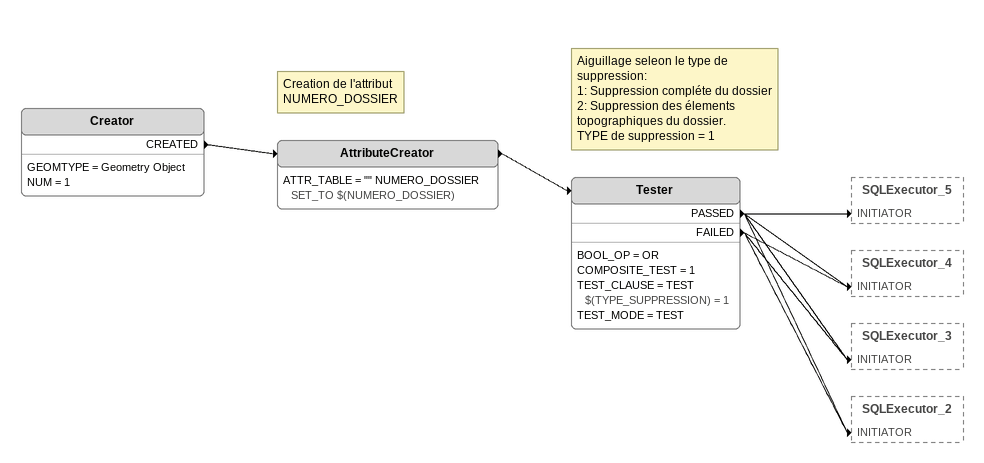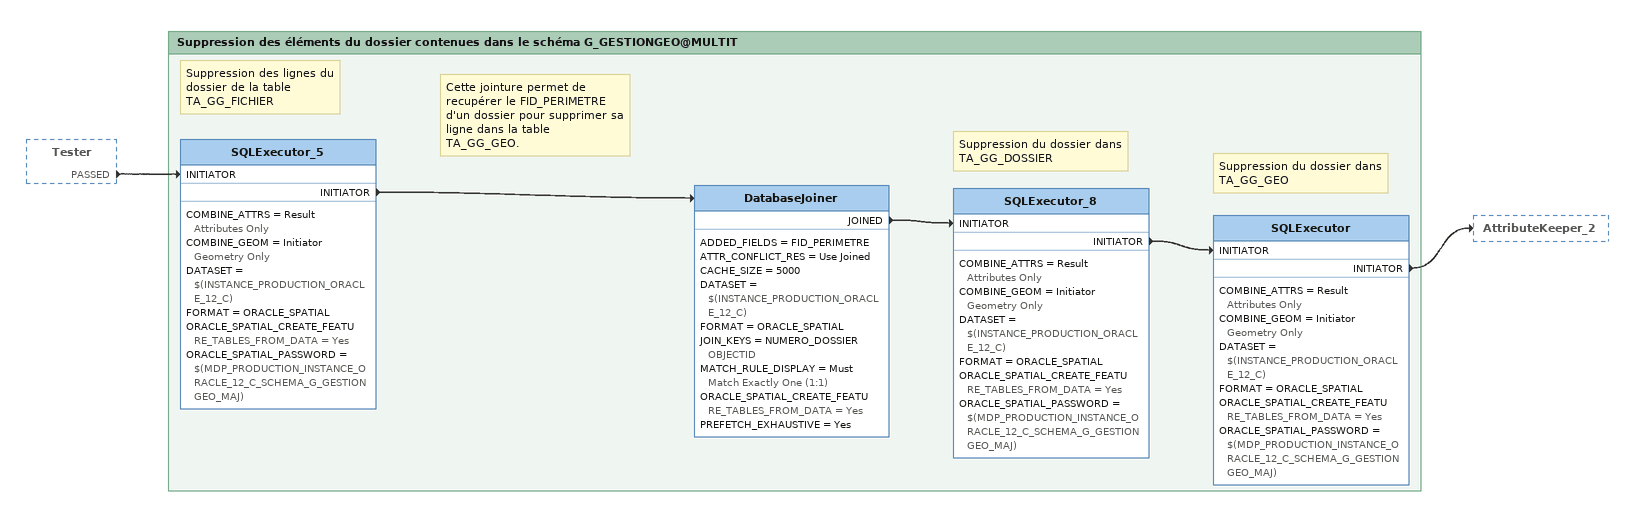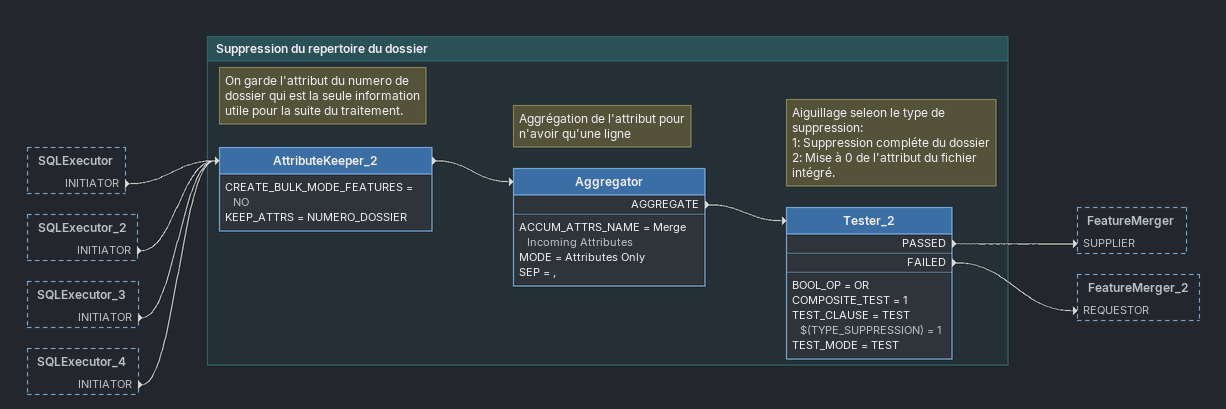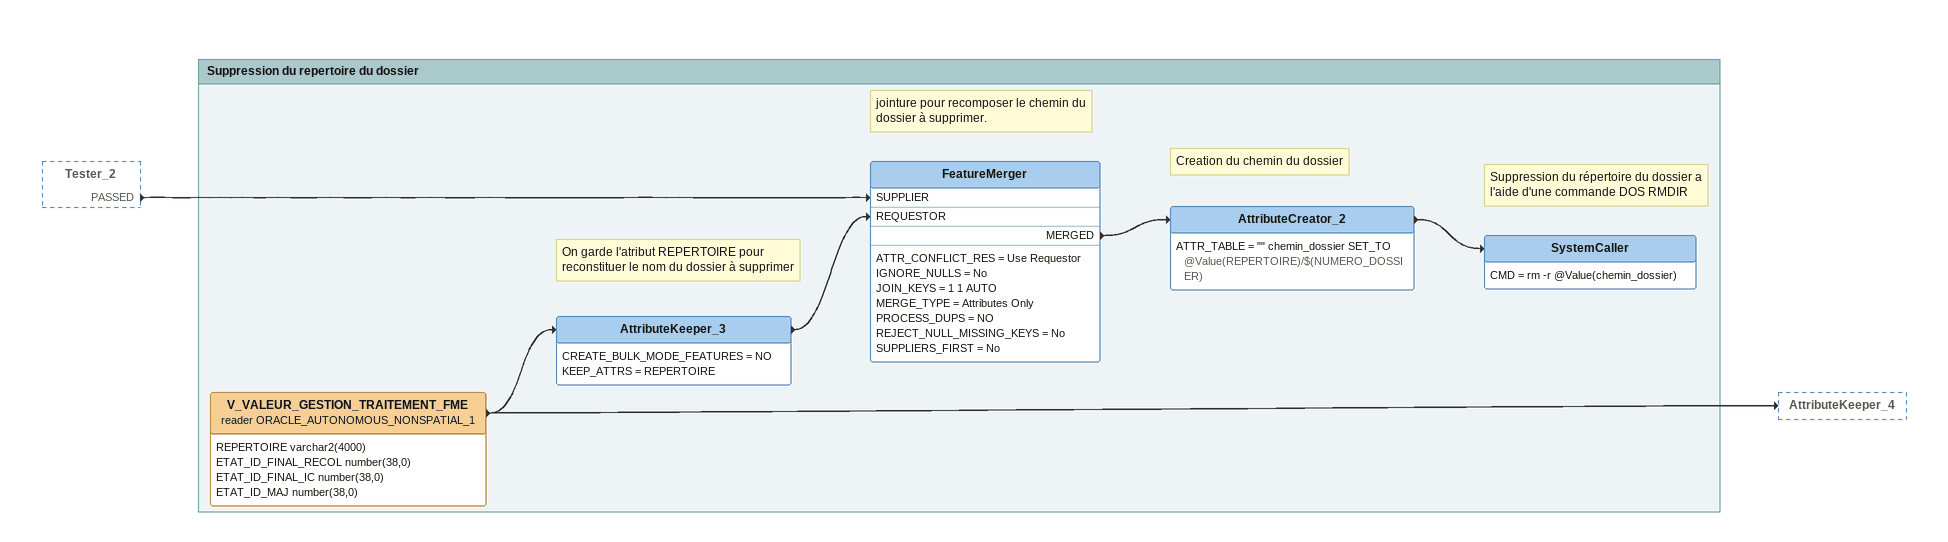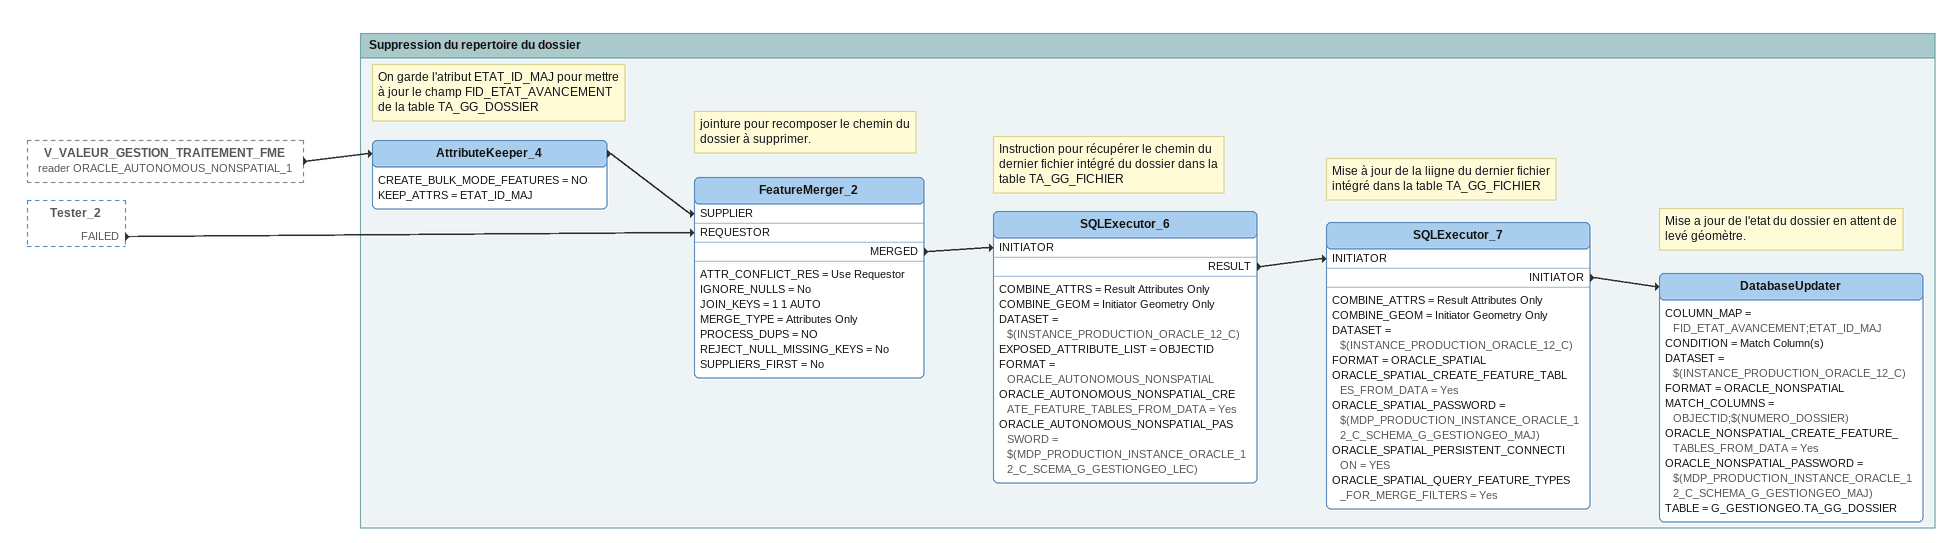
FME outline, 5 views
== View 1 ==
Creator
    GEOMTYPE = Geometry Object
    NUM = 1
    CREATED -> AttributeCreator
Note: Creation de l'attribut NUMERO_DOSSIER
AttributeCreator
    ATTR_TABLE = "" NUMERO_DOSSIER SET_TO $(NUMERO_DOSSIER)
    -> Tester
Note: Aiguillage seleon le type de suppression: / 1: Suppression compléte du dossier / 2: Suppression des élements topographiques du dossier. / TYPE de suppression = 1
Tester
    BOOL_OP = OR
    COMPOSITE_TEST = 1
    TEST_CLAUSE = TEST $(TYPE_SUPPRESSION) = 1
    TEST_MODE = TEST
    PASSED -> SQLExecutor_5 [INITIATOR]
    PASSED -> SQLExecutor_4 [INITIATOR]
    PASSED -> SQLExecutor_3 [INITIATOR]
    PASSED -> SQLExecutor_2 [INITIATOR]
    FAILED -> SQLExecutor_2 [INITIATOR]
    FAILED -> SQLExecutor_3 [INITIATOR]
    FAILED -> SQLExecutor_4 [INITIATOR]

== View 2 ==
Tester [outside]
    PASSED -> SQLExecutor_5 [INITIATOR]

Bookmark: Suppression des éléments du dossier contenues dans le schéma G_GESTIONGEO@MULTIT
Note: Suppression des lignes du dossier de la table TA_GG_FICHIER
SQLExecutor_5
    COMBINE_ATTRS = Result Attributes Only
    COMBINE_GEOM = Initiator Geometry Only
    DATASET = $(INSTANCE_PRODUCTION_ORACLE_12_C)
    FORMAT = ORACLE_SPATIAL
    ORACLE_SPATIAL_CREATE_FEATURE_TABLES_FROM_DATA = Yes
    ORACLE_SPATIAL_PASSWORD = $(MDP_PRODUCTION_INSTANCE_ORACLE_12_C_SCHEMA_G_GESTIONGEO_MAJ)
    INITIATOR -> DatabaseJoiner
Note: Cette jointure permet de recupérer le FID_PERIMETRE d'un dossier pour supprimer sa ligne dans la table TA_GG_GEO.
DatabaseJoiner
    ADDED_FIELDS = FID_PERIMETRE
    ATTR_CONFLICT_RES = Use Joined
    CACHE_SIZE = 5000
    DATASET = $(INSTANCE_PRODUCTION_ORACLE_12_C)
    FORMAT = ORACLE_SPATIAL
    JOIN_KEYS = NUMERO_DOSSIER OBJECTID
    MATCH_RULE_DISPLAY = Must Match Exactly One (1:1)
    ORACLE_SPATIAL_CREATE_FEATURE_TABLES_FROM_DATA = Yes
    PREFETCH_EXHAUSTIVE = Yes
    JOINED -> SQLExecutor_8 [INITIATOR]
Note: Suppression du dossier dans TA_GG_DOSSIER
SQLExecutor_8
    COMBINE_ATTRS = Result Attributes Only
    COMBINE_GEOM = Initiator Geometry Only
    DATASET = $(INSTANCE_PRODUCTION_ORACLE_12_C)
    FORMAT = ORACLE_SPATIAL
    ORACLE_SPATIAL_CREATE_FEATURE_TABLES_FROM_DATA = Yes
    ORACLE_SPATIAL_PASSWORD = $(MDP_PRODUCTION_INSTANCE_ORACLE_12_C_SCHEMA_G_GESTIONGEO_MAJ)
    INITIATOR -> SQLExecutor [INITIATOR]
Note: Suppression du dossier dans TA_GG_GEO
SQLExecutor
    COMBINE_ATTRS = Result Attributes Only
    COMBINE_GEOM = Initiator Geometry Only
    DATASET = $(INSTANCE_PRODUCTION_ORACLE_12_C)
    FORMAT = ORACLE_SPATIAL
    ORACLE_SPATIAL_CREATE_FEATURE_TABLES_FROM_DATA = Yes
    ORACLE_SPATIAL_PASSWORD = $(MDP_PRODUCTION_INSTANCE_ORACLE_12_C_SCHEMA_G_GESTIONGEO_MAJ)
    INITIATOR -> AttributeKeeper_2

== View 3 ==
SQLExecutor [outside]
    INITIATOR -> AttributeKeeper_2
SQLExecutor_2 [outside]
    INITIATOR -> AttributeKeeper_2
SQLExecutor_3 [outside]
    INITIATOR -> AttributeKeeper_2
SQLExecutor_4 [outside]
    INITIATOR -> AttributeKeeper_2

Bookmark: Suppression du repertoire du dossier
Note: On garde l'attribut du numero de dossier qui est la seule information utile pour la suite du traitement.
AttributeKeeper_2
    CREATE_BULK_MODE_FEATURES = NO
    KEEP_ATTRS = NUMERO_DOSSIER
    -> Aggregator
Note: Aggrégation de l'attribut pour n'avoir qu'une ligne
Aggregator
    ACCUM_ATTRS_NAME = Merge Incoming Attributes
    MODE = Attributes Only
    SEP = ,
    AGGREGATE -> Tester_2
Note: Aiguillage seleon le type de suppression: / 1: Suppression compléte du dossier / 2: Mise à 0 de l'attribut du fichier intégré.
Tester_2
    BOOL_OP = OR
    COMPOSITE_TEST = 1
    TEST_CLAUSE = TEST $(TYPE_SUPPRESSION) = 1
    TEST_MODE = TEST
    PASSED -> FeatureMerger [SUPPLIER]
    FAILED -> FeatureMerger_2 [REQUESTOR]

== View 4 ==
Tester_2 [outside]
    PASSED -> FeatureMerger [SUPPLIER]

Bookmark: Suppression du repertoire du dossier
V_VALEUR_GESTION_TRAITEMENT_FME (reader ORACLE_AUTONOMOUS_NONSPATIAL_1)
    attributes: REPERTOIRE varchar2(4000), ETAT_ID_FINAL_RECOL number(38,0), ETAT_ID_FINAL_IC number(38,0), ETAT_ID_MAJ number(38,0)
    -> AttributeKeeper_3
    -> AttributeKeeper_4
Note: On garde l'atribut REPERTOIRE pour reconstituer le nom du dossier à supprimer
AttributeKeeper_3
    CREATE_BULK_MODE_FEATURES = NO
    KEEP_ATTRS = REPERTOIRE
    -> FeatureMerger [REQUESTOR]
Note: jointure pour recomposer le chemin du dossier à supprimer.
FeatureMerger
    ATTR_CONFLICT_RES = Use Requestor
    IGNORE_NULLS = No
    JOIN_KEYS = 1 1 AUTO
    MERGE_TYPE = Attributes Only
    PROCESS_DUPS = NO
    REJECT_NULL_MISSING_KEYS = No
    SUPPLIERS_FIRST = No
    MERGED -> AttributeCreator_2
Note: Creation du chemin du dossier
AttributeCreator_2
    ATTR_TABLE = "" chemin_dossier SET_TO @Value(REPERTOIRE)/$(NUMERO_DOSSIER)
    -> SystemCaller
Note: Suppression du répertoire du dossier a l'aide d'une commande DOS RMDIR
SystemCaller
    CMD = rm -r @Value(chemin_dossier)

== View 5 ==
V_VALEUR_GESTION_TRAITEMENT_FME (reader ORACLE_AUTONOMOUS_NONSPATIAL_1) [outside]
    -> AttributeKeeper_4
Tester_2 [outside]
    FAILED -> FeatureMerger_2 [REQUESTOR]

Bookmark: Suppression du repertoire du dossier
Note: On garde l'atribut ETAT_ID_MAJ pour mettre à jour le champ FID_ETAT_AVANCEMENT de la table TA_GG_DOSSIER
AttributeKeeper_4
    CREATE_BULK_MODE_FEATURES = NO
    KEEP_ATTRS = ETAT_ID_MAJ
    -> FeatureMerger_2 [SUPPLIER]
Note: jointure pour recomposer le chemin du dossier à supprimer.
FeatureMerger_2
    ATTR_CONFLICT_RES = Use Requestor
    IGNORE_NULLS = No
    JOIN_KEYS = 1 1 AUTO
    MERGE_TYPE = Attributes Only
    PROCESS_DUPS = NO
    REJECT_NULL_MISSING_KEYS = No
    SUPPLIERS_FIRST = No
    MERGED -> SQLExecutor_6 [INITIATOR]
Note: Instruction pour récupérer le chemin du dernier fichier intégré du dossier dans la table TA_GG_FICHIER
SQLExecutor_6
    COMBINE_ATTRS = Result Attributes Only
    COMBINE_GEOM = Initiator Geometry Only
    DATASET = $(INSTANCE_PRODUCTION_ORACLE_12_C)
    EXPOSED_ATTRIBUTE_LIST = OBJECTID
    FORMAT = ORACLE_AUTONOMOUS_NONSPATIAL
    ORACLE_AUTONOMOUS_NONSPATIAL_CREATE_FEATURE_TABLES_FROM_DATA = Yes
    ORACLE_AUTONOMOUS_NONSPATIAL_PASSWORD = $(MDP_PRODUCTION_INSTANCE_ORACLE_12_C_SCEMA_G_GESTIONGEO_LEC)
    RESULT -> SQLExecutor_7 [INITIATOR]
Note: Mise à jour de la liigne du dernier fichier intégré dans la table TA_GG_FICHIER
SQLExecutor_7
    COMBINE_ATTRS = Result Attributes Only
    COMBINE_GEOM = Initiator Geometry Only
    DATASET = $(INSTANCE_PRODUCTION_ORACLE_12_C)
    FORMAT = ORACLE_SPATIAL
    ORACLE_SPATIAL_CREATE_FEATURE_TABLES_FROM_DATA = Yes
    ORACLE_SPATIAL_PASSWORD = $(MDP_PRODUCTION_INSTANCE_ORACLE_12_C_SCHEMA_G_GESTIONGEO_MAJ)
    ORACLE_SPATIAL_PERSISTENT_CONNECTION = YES
    ORACLE_SPATIAL_QUERY_FEATURE_TYPES_FOR_MERGE_FILTERS = Yes
    INITIATOR -> DatabaseUpdater
Note: Mise a jour de l'etat du dossier en attent de levé géomètre.
DatabaseUpdater
    COLUMN_MAP = FID_ETAT_AVANCEMENT;ETAT_ID_MAJ
    CONDITION = Match Column(s)
    DATASET = $(INSTANCE_PRODUCTION_ORACLE_12_C)
    FORMAT = ORACLE_NONSPATIAL
    MATCH_COLUMNS = OBJECTID;$(NUMERO_DOSSIER)
    ORACLE_NONSPATIAL_CREATE_FEATURE_TABLES_FROM_DATA = Yes
    ORACLE_NONSPATIAL_PASSWORD = $(MDP_PRODUCTION_INSTANCE_ORACLE_12_C_SCHEMA_G_GESTIONGEO_MAJ)
    TABLE = G_GESTIONGEO.TA_GG_DOSSIER
